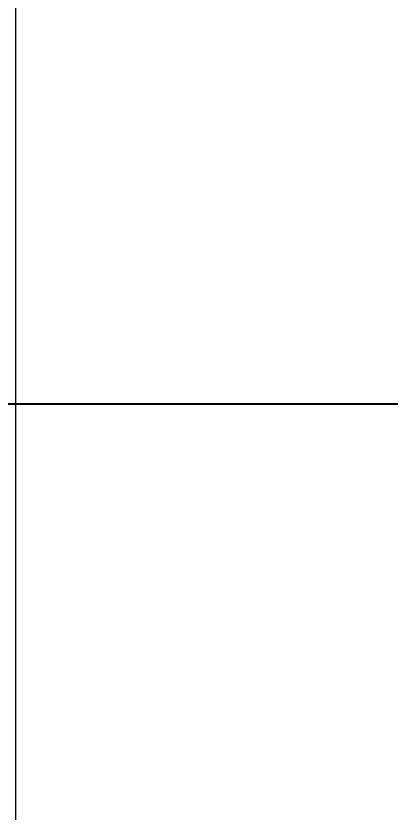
# Model space of a CAD drawing. Header units: millimetres. Extents: x 0 to 5600, y -67 to 2530.
# Drawn here: x 4056.21 to 4072.64, y 1440.62 to 1475.56 of the extents above; entities that cross this region are included whole.
import ezdxf
from ezdxf.lldxf.tags import DXFTag

# ---------------------------------------------------------------- set-up
doc = ezdxf.new("R2010")
doc.units = ezdxf.units.MM
for name, color, linetype in [('외형선', 3, 'Continuous'), ('중심선', 1, 'DASHED'), ('치수선', 7, 'Continuous')]:
    doc.layers.add(name, color=color, linetype=linetype)
doc.styles.add('____', font='')
doc.styles.get('____').set_extended_font_data('굴림')
tags = doc.linetypes.add('DASHED', pattern=[25.72, 12.86, -12.86]).pattern_tags.tags
tags[6:7] = [DXFTag(74, 4), DXFTag(75, 0), DXFTag(340, '0'), DXFTag(46, 0.0), DXFTag(50, 0.0), DXFTag(44, 0.0), DXFTag(45, 0.0)]
tags[4:5] = [DXFTag(74, 4), DXFTag(75, 0), DXFTag(340, '0'), DXFTag(46, 0.0), DXFTag(50, 0.0), DXFTag(44, 0.0), DXFTag(45, 0.0)]
doc.dimstyles.new('MSADIM', dxfattribs={"dimtxt": 33, "dimasz": 17, "dimexe": 10, "dimexo": 7.5, "dimgap": 10, "dimtad": 0, "dimtih": 1, "dimtoh": 1, "dimdec": 0, "dimzin": 1, "dimdsep": 46, "dimtxsty": '____', "dimcen": 11.25, "dimadec": 0, "dimazin": 0, "dimtfac": 1, "dimtdec": 0, "dimtix": 1, "dimtmove": 0, "dimatfit": 3, "dimfxl": 1, "dimtolj": 1, "dimtzin": 1, "dimarcsym": 0})

# ---------------------------------------------------------------- blocks, each defined once
blk = doc.blocks.new('*D2')
at = {"layer": '치수선', "color": 0, "linetype": 'Continuous', "lineweight": -2, "transparency": 16777216}
for p, q in [((4073.713, 1773.522), (3945.885, 1773.522)), ((3955.885, 1756.522), (3955.885, 1601.338)), ((3955.885, 1400.522), (3955.885, 1555.706)), ((4073.713, 1383.522), (3945.885, 1383.522))]:
    blk.add_line(p, q, dxfattribs=at)
at = {"layer": '치수선', "color": 0, "linetype": 'Continuous', "transparency": 16777216}
for points in [[(3953.052, 1756.522), (3958.719, 1756.522), (3955.885, 1773.522)], [(3953.052, 1400.522), (3958.719, 1400.522), (3955.885, 1383.522)]]:
    blk.add_solid(points, dxfattribs=at)
at = {"layer": '치수선', "color": 0, "linetype": 'Continuous', "transparency": 16777216, "insert": (3955.885, 1578.522), "char_height": 25, "attachment_point": 5, "style": '____'}
blk.add_mtext('\\A1;390', dxfattribs=at)
blk = doc.blocks.new('*D6')
at = {"layer": '치수선', "color": 0, "linetype": 'Continuous', "lineweight": -2, "transparency": 16777216}
for p, q in [((4756.213, 1571.022), (4756.213, 1227.915)), ((4056.213, 1376.022), (4056.213, 1227.915)), ((4073.213, 1237.915), (4369.083, 1237.915)), ((4739.213, 1237.915), (4443.344, 1237.915))]:
    blk.add_line(p, q, dxfattribs=at)
at = {"layer": '치수선', "color": 0, "linetype": 'Continuous', "transparency": 16777216}
for points in [[(4073.213, 1240.748), (4073.213, 1235.081), (4056.213, 1237.915)], [(4739.213, 1240.748), (4739.213, 1235.081), (4756.213, 1237.915)]]:
    blk.add_solid(points, dxfattribs=at)
at = {"layer": '치수선', "color": 0, "linetype": 'Continuous', "transparency": 16777216, "insert": (4406.213, 1237.915), "char_height": 25, "attachment_point": 5, "style": '____'}
blk.add_mtext('\\A1;700', dxfattribs=at)

msp = doc.modelspace()

# ---------------------------------------------------------------- linework, layer by layer
at = {"layer": '외형선', "linetype": 'Continuous', "lineweight": 18}
msp.add_line((4056.213, 1197.762), (4056.213, 1768.522), dxfattribs=at)
at = {"layer": '중심선'}
msp.add_line((4208.302, 1458.522), (4015.682, 1458.522), dxfattribs=at)

# ---------------------------------------------------------------- dimensions: what is measured, and where the dimension line sits
at = {"layer": '치수선', "linetype": 'Continuous'}
dim = msp.add_linear_dim(base=(3955.885, 1383.522), p1=(4081.213, 1773.522), p2=(4081.213, 1383.522), angle=90, dimstyle='MSADIM', override={"dimtxt": 25}, dxfattribs=at)
dim.commit()
dim.dimension.update_dxf_attribs({"geometry": '*D2', "text_midpoint": (3955.885, 1578.522)})
dim = msp.add_linear_dim(base=(4756.213, 1237.915), p1=(4056.213, 1383.522), p2=(4756.213, 1578.522), dimstyle='MSADIM', override={"dimtxt": 25}, dxfattribs=at)
dim.commit()
dim.dimension.update_dxf_attribs({"geometry": '*D6', "text_midpoint": (4406.213, 1237.915)})

doc.saveas('drawing.dxf')
